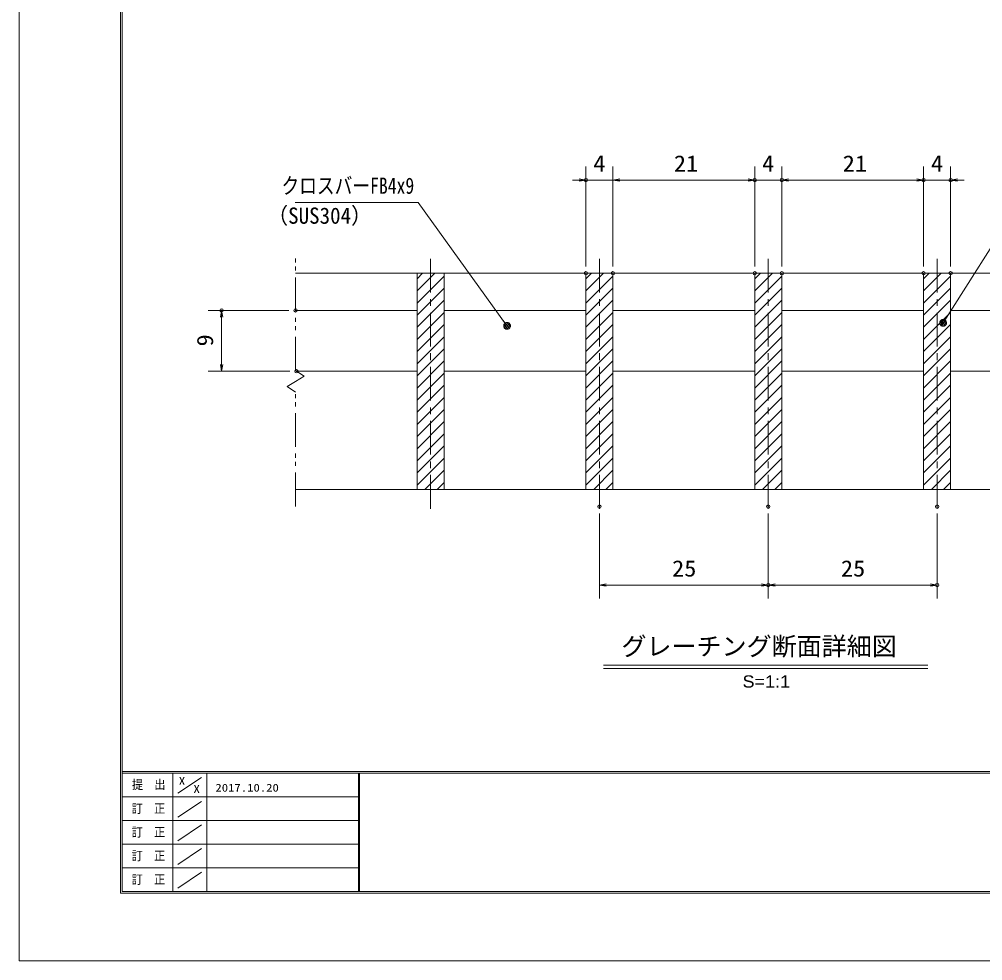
# Model space of a CAD drawing. Units: millimetres, scale not verified, with parts at other scales. Extents: x -1050 to 1050, y -742 to 742.
# Drawn here: x -1050 to -337, y -742 to -46 of the extents above; entities that cross this region are included whole.
import ezdxf
from ezdxf.enums import TextEntityAlignment as Align

# ---------------------------------------------------------------- set-up
doc = ezdxf.new("R2010")
doc.units = ezdxf.units.MM
doc.header["$LTSCALE"] = 5
doc.header["$PDMODE"] = 32
doc.header["$PDSIZE"] = 2.5
doc.linetypes.add('CHAIN1', pattern=[8, 5, -1, 1, -1])
doc.linetypes.add('DOUBLE_CHAIN1', pattern=[8.8, 5, -1, 0.6, -0.6, 0.6, -1])
for name, color, linetype, lineweight in [('0-0_7-図\u3000枠', 4, 'Continuous', 9), ('0-1_寸法注釈', 2, 'Continuous', 9), ('0-2_0', 2, 'Continuous', 9), ('0-3_DEFPOINTS', 134, 'Continuous', 9), ('0-4_蓋', 5, 'Continuous', 9), ('0-5_ハッチング', 4, 'Continuous', 9), ('0-6_想像線', 134, 'DOUBLE_CHAIN1', 9), ('0-7_中心線', 6, 'CHAIN1', 9)]:
    doc.layers.add(name, color=color, linetype=linetype, lineweight=lineweight)
doc.styles.add('HG丸ｺﾞｼｯｸM-PRO', font='')
doc.styles.add('ＭＳ ゴシック', font='')
doc.styles.get('HG丸ｺﾞｼｯｸM-PRO').set_extended_font_data('HG丸ｺﾞｼｯｸM-PRO')
doc.styles.get('ＭＳ ゴシック').set_extended_font_data('MS Gothic')

# ---------------------------------------------------------------- blocks, each defined once
blk = doc.blocks.new('_OPEN')
at = {"layer": '0-2_0'}
blk.add_line((0, 0), (-5, 0), dxfattribs=at)
blk.add_lwpolyline([(-5, 0.833), (0, 0), (-5, -0.833)], dxfattribs=at)
blk = doc.blocks.new('_Dot')
at = {"layer": '0-2_0'}
for p, q in [((-2.5, 0), (-5, 0)), ((2.445, 0.5), (-2.445, 0.5)), ((1.997, 1.5), (-1.997, 1.5)), ((2.289, -0.995), (-2.289, -0.995)), ((1.499, -1.995), (-1.499, -1.995))]:
    blk.add_line(p, q, dxfattribs=at)
for points in [[(2.5, 0), (2.48, 0.313), (2.421, 0.622), (2.324, 0.92), (2.191, 1.204), (2.023, 1.469), (1.822, 1.711), (1.594, 1.926), (1.34, 2.111), (1.064, 2.262), (0.773, 2.378), (0.468, 2.456), (0.157, 2.495), (-0.157, 2.495), (-0.468, 2.456), (-0.773, 2.378), (-1.064, 2.262), (-1.34, 2.111), (-1.594, 1.926), (-1.822, 1.711), (-2.023, 1.469), (-2.191, 1.204), (-2.324, 0.92), (-2.421, 0.622), (-2.48, 0.313), (-2.5, 0), (0, 0)], [(-2.5, 0), (-2.48, -0.313), (-2.421, -0.622), (-2.324, -0.92), (-2.191, -1.204), (-2.023, -1.469), (-1.822, -1.711), (-1.594, -1.926), (-1.34, -2.111), (-1.064, -2.262), (-0.773, -2.378), (-0.468, -2.456), (-0.157, -2.495), (0.157, -2.495), (0.468, -2.456), (0.773, -2.378), (1.064, -2.262), (1.34, -2.111), (1.594, -1.926), (1.822, -1.711), (2.023, -1.469), (2.191, -1.204), (2.324, -0.92), (2.421, -0.622), (2.48, -0.313), (2.5, 0), (0, 0)]]:
    blk.add_lwpolyline(points, close=True, dxfattribs=at)

msp = doc.modelspace()

# ---------------------------------------------------------------- linework, layer by layer
at = {"layer": '0-0_7-図\u3000枠'}
for p, q in [((-975, -692.5), (-975, 692.5)), ((-973.75, -691.25), (-973.75, 691.25)), ((998.75, -602.5), (-973.75, -602.5)), ((998.75, -603.75), (-973.75, -603.75)), ((-936.25, -691.192), (-936.25, -603.75)), ((-911.25, -603.75), (-911.25, -691.192)), ((-798.75, -603.75), (-798.75, -691.192)), ((-798, -603.75), (-798, -691.192)), ((-932.5, -618.606), (-915, -606.924)), ((-798.75, -621.25), (-973.75, -621.25)), ((-932.5, -636.247), (-915, -624.565)), ((-798.75, -638.75), (-973.75, -638.75)), ((-932.5, -653.747), (-915, -642.065)), ((-798.75, -656.25), (-973.75, -656.25)), ((-932.5, -671.247), (-915, -659.565)), ((-798.75, -673.75), (-973.75, -673.75)), ((-932.5, -688.747), (-915, -677.065)), ((998.75, -691.25), (-973.75, -691.25)), ((1000, -692.5), (-975, -692.5))]:
    msp.add_line(p, q, dxfattribs=at)
at = {"layer": '0-1_寸法注釈'}
for p, q in [((-630.45, -228.808), (-630.45, -154.9)), ((-610.45, -228.808), (-610.45, -154.9)), ((-610.45, -228.808), (-610.45, -154.9)), ((-505.45, -228.808), (-505.45, -154.9)), ((-505.45, -228.808), (-505.45, -154.9)), ((-485.45, -228.808), (-485.45, -154.9)), ((-485.45, -228.808), (-485.45, -154.9)), ((-380.45, -228.808), (-380.45, -154.9)), ((-380.45, -228.808), (-380.45, -154.9)), ((-360.45, -228.808), (-360.45, -154.9)), ((-635.45, -164.9), (-640.45, -164.9)), ((-610.45, -164.9), (-630.45, -164.9)), ((-605.45, -164.9), (-600.45, -164.9)), ((-605.45, -164.9), (-510.45, -164.9)), ((-510.45, -164.9), (-515.45, -164.9)), ((-505.45, -164.9), (-485.45, -164.9)), ((-480.45, -164.9), (-385.45, -164.9)), ((-480.45, -164.9), (-475.45, -164.9)), ((-385.45, -164.9), (-390.45, -164.9)), ((-380.45, -164.9), (-360.45, -164.9)), ((-355.45, -164.9), (-350.45, -164.9)), ((-850.45, -261.308), (-910.2, -261.308)), ((-900.2, -301.308), (-900.2, -266.308)), ((-849.779, -306.308), (-910.2, -306.308)), ((-620.45, -411.51), (-620.45, -474.529)), ((-495.45, -411.51), (-495.45, -474.529)), ((-495.45, -411.51), (-495.45, -474.529)), ((-370.45, -411.51), (-370.45, -474.529)), ((-615.45, -464.529), (-500.45, -464.529)), ((-490.45, -464.529), (-375.45, -464.529)), ((-617.576, -523.827), (-377.371, -523.827)), ((-617.576, -526.327), (-377.371, -526.327))]:
    msp.add_line(p, q, dxfattribs=at)
for points in [[(-845.854, -181.345), (-754.681, -181.345), (-689.457, -271.954)], [(-214.764, -185.417), (-311.954, -185.417), (-365.465, -269.666)]]:
    msp.add_lwpolyline(points, dxfattribs=at)
at = {"layer": '0-3_DEFPOINTS'}
msp.add_lwpolyline([(-1050, -742.5), (-1050, 742.5), (1050, 742.5), (1050, -742.5)], close=True, dxfattribs=at)
for p in [(-630.45, -164.9), (-505.45, -164.9), (-485.45, -164.9), (-380.45, -164.9), (-360.45, -164.9), (-630.45, -233.808), (-610.45, -233.808), (-505.45, -233.808), (-485.45, -233.808), (-380.45, -233.808), (-360.45, -233.808), (-900.2, -261.308), (-845.45, -261.308), (-844.779, -306.308), (-620.45, -406.51), (-495.45, -406.51), (-370.45, -406.51), (-495.45, -464.529), (-370.45, -464.529)]:
    msp.add_point(p, dxfattribs=at)
at = {"layer": '0-4_蓋'}
for p, q in [((-845.45, -233.808), (-145.45, -233.808)), ((-755.45, -233.808), (-735.45, -233.808)), ((-755.45, -233.808), (-755.45, -393.808)), ((-735.45, -393.808), (-735.45, -233.808)), ((-630.45, -233.808), (-610.45, -233.808)), ((-630.45, -233.808), (-630.45, -393.808)), ((-610.45, -393.808), (-610.45, -233.808)), ((-505.45, -233.808), (-485.45, -233.808)), ((-505.45, -233.808), (-505.45, -393.808)), ((-485.45, -393.808), (-485.45, -233.808)), ((-380.45, -233.808), (-360.45, -233.808)), ((-380.45, -233.808), (-380.45, -393.808)), ((-360.45, -393.808), (-360.45, -233.808)), ((-845.45, -261.308), (-755.45, -261.308)), ((-735.45, -261.308), (-630.45, -261.308)), ((-610.45, -261.308), (-505.45, -261.308)), ((-485.45, -261.308), (-380.45, -261.308)), ((-360.45, -261.308), (-255.45, -261.308)), ((-844.779, -306.308), (-755.45, -306.308)), ((-735.45, -306.308), (-630.45, -306.308)), ((-610.45, -306.308), (-505.45, -306.308)), ((-485.45, -306.308), (-380.45, -306.308)), ((-360.45, -306.308), (-255.45, -306.308)), ((-845.45, -393.808), (-145.45, -393.808)), ((-755.45, -393.808), (-735.45, -393.808)), ((-630.45, -393.808), (-610.45, -393.808)), ((-505.45, -393.808), (-485.45, -393.808)), ((-380.45, -393.808), (-360.45, -393.808))]:
    msp.add_line(p, q, dxfattribs=at)
at = {"layer": '0-5_ハッチング'}
for p, q in [((-755.45, -237.907), (-751.352, -233.808)), ((-755.45, -246.887), (-742.372, -233.808)), ((-630.45, -237.907), (-626.352, -233.808)), ((-630.45, -246.887), (-617.372, -233.808)), ((-505.45, -237.907), (-501.352, -233.808)), ((-505.45, -246.887), (-492.372, -233.808)), ((-380.45, -237.907), (-376.352, -233.808)), ((-380.45, -246.887), (-367.372, -233.808)), ((-755.45, -255.867), (-735.45, -235.867)), ((-630.45, -255.867), (-610.45, -235.867)), ((-505.45, -255.867), (-485.45, -235.867)), ((-380.45, -255.867), (-360.45, -235.867)), ((-755.45, -264.847), (-735.45, -244.847)), ((-630.45, -264.847), (-610.45, -244.847)), ((-505.45, -264.847), (-485.45, -244.847)), ((-380.45, -264.847), (-360.45, -244.847)), ((-755.45, -273.828), (-735.45, -253.828)), ((-630.45, -273.828), (-610.45, -253.828)), ((-505.45, -273.828), (-485.45, -253.828)), ((-380.45, -273.828), (-360.45, -253.828)), ((-755.45, -282.808), (-735.45, -262.808)), ((-630.45, -282.808), (-610.45, -262.808)), ((-505.45, -282.808), (-485.45, -262.808)), ((-380.45, -282.808), (-360.45, -262.808)), ((-755.45, -291.788), (-735.45, -271.788)), ((-630.45, -291.788), (-610.45, -271.788)), ((-505.45, -291.788), (-485.45, -271.788)), ((-380.45, -291.788), (-360.45, -271.788)), ((-755.45, -300.768), (-735.45, -280.768)), ((-630.45, -300.768), (-610.45, -280.768)), ((-505.45, -300.768), (-485.45, -280.768)), ((-380.45, -300.768), (-360.45, -280.768)), ((-755.45, -309.749), (-735.45, -289.749)), ((-630.45, -309.749), (-610.45, -289.749)), ((-505.45, -309.749), (-485.45, -289.749)), ((-380.45, -309.749), (-360.45, -289.749)), ((-755.45, -318.729), (-735.45, -298.729)), ((-630.45, -318.729), (-610.45, -298.729)), ((-505.45, -318.729), (-485.45, -298.729)), ((-380.45, -318.729), (-360.45, -298.729)), ((-755.45, -327.709), (-735.45, -307.709)), ((-630.45, -327.709), (-610.45, -307.709)), ((-505.45, -327.709), (-485.45, -307.709)), ((-380.45, -327.709), (-360.45, -307.709)), ((-755.45, -336.689), (-735.45, -316.689)), ((-630.45, -336.689), (-610.45, -316.689)), ((-505.45, -336.689), (-485.45, -316.689)), ((-380.45, -336.689), (-360.45, -316.689)), ((-755.45, -345.67), (-735.45, -325.67)), ((-630.45, -345.67), (-610.45, -325.67)), ((-505.45, -345.67), (-485.45, -325.67)), ((-380.45, -345.67), (-360.45, -325.67)), ((-755.45, -354.65), (-735.45, -334.65)), ((-630.45, -354.65), (-610.45, -334.65)), ((-505.45, -354.65), (-485.45, -334.65)), ((-380.45, -354.65), (-360.45, -334.65)), ((-755.45, -363.63), (-735.45, -343.63)), ((-630.45, -363.63), (-610.45, -343.63)), ((-505.45, -363.63), (-485.45, -343.63)), ((-380.45, -363.63), (-360.45, -343.63)), ((-755.45, -372.61), (-735.45, -352.61)), ((-630.45, -372.61), (-610.45, -352.61)), ((-505.45, -372.61), (-485.45, -352.61)), ((-380.45, -372.61), (-360.45, -352.61)), ((-755.45, -381.591), (-735.45, -361.591)), ((-630.45, -381.591), (-610.45, -361.591)), ((-505.45, -381.591), (-485.45, -361.591)), ((-380.45, -381.591), (-360.45, -361.591)), ((-755.45, -390.571), (-735.45, -370.571)), ((-630.45, -390.571), (-610.45, -370.571)), ((-505.45, -390.571), (-485.45, -370.571)), ((-380.45, -390.571), (-360.45, -370.571)), ((-749.707, -393.808), (-735.45, -379.551)), ((-624.707, -393.808), (-610.45, -379.551)), ((-499.707, -393.808), (-485.45, -379.551)), ((-374.707, -393.808), (-360.45, -379.551)), ((-740.727, -393.808), (-735.45, -388.531)), ((-615.727, -393.808), (-610.45, -388.531)), ((-490.727, -393.808), (-485.45, -388.531)), ((-365.727, -393.808), (-360.45, -388.531))]:
    msp.add_line(p, q, dxfattribs=at)
for points in [[(-735.45, -233.808), (-755.45, -233.808), (-755.45, -393.808), (-735.45, -393.808)], [(-610.45, -233.808), (-630.45, -233.808), (-630.45, -393.808), (-610.45, -393.808)], [(-485.45, -233.808), (-505.45, -233.808), (-505.45, -393.808), (-485.45, -393.808)], [(-360.45, -233.808), (-380.45, -233.808), (-380.45, -393.808), (-360.45, -393.808)]]:
    msp.add_lwpolyline(points, close=True, dxfattribs=at)
at = {"layer": '0-6_想像線'}
for p, q in [((-845.45, -305.859), (-845.45, -221.308)), ((-845.45, -305.859), (-839.157, -310.072)), ((-851.743, -317.545), (-845.45, -313.808)), ((-839.157, -310.072), (-845.45, -313.808)), ((-845.45, -321.757), (-851.743, -317.545)), ((-845.45, -406.308), (-845.45, -321.757))]:
    msp.add_line(p, q, dxfattribs=at)
at = {"layer": '0-7_中心線'}
for p, q in [((-745.45, -408.035), (-745.45, -221.106)), ((-620.45, -408.035), (-620.45, -221.106)), ((-495.45, -408.035), (-495.45, -221.106)), ((-370.45, -408.035), (-370.45, -221.106))]:
    msp.add_line(p, q, dxfattribs=at)

# ---------------------------------------------------------------- block references
at = {"layer": '0-1_寸法注釈'}
for p in [(-630.45, -164.9), (-505.45, -164.9), (-505.45, -164.9), (-380.45, -164.9), (-380.45, -164.9), (-495.45, -464.529), (-370.45, -464.529)]:
    msp.add_blockref('_OPEN', p, dxfattribs=at)
for name, p, rotation in [('_OPEN', (-610.45, -164.9), 180), ('_OPEN', (-610.45, -164.9), 180), ('_OPEN', (-485.45, -164.9), 180), ('_OPEN', (-485.45, -164.9), 180), ('_OPEN', (-360.45, -164.9), 180), ('_OPEN', (-900.2, -261.308), 90), ('_Dot', (-688.867, -272.761), 306.16213), ('_Dot', (-366.009, -270.506), 237.09638), ('_OPEN', (-900.2, -306.308), 270), ('_OPEN', (-620.45, -464.529), 180), ('_OPEN', (-495.45, -464.529), 180)]:
    msp.add_blockref(name, p, dxfattribs=dict(at, rotation=rotation))

# ---------------------------------------------------------------- texts
at = {"layer": '0-0_7-図\u3000枠', "color": 5, "style": 'ＭＳ ゴシック'}
for s, height, width, p in [('提\u3000出', 6.745, 0.9, (-966.593, -617.56)), ('X', 5.755, 1.2, (-931.902, -614.076)), ('X', 5.755, 1.2, (-920.995, -620.022)), ('2017.10.20', 5.755, 1.2, (-904.801, -619.113)), ('訂\u3000正', 6.745, 0.9, (-966.76, -635.201)), ('訂\u3000正', 6.745, 0.9, (-966.76, -652.701)), ('訂\u3000正', 6.745, 0.9, (-966.76, -670.201)), ('訂\u3000正', 6.745, 0.9, (-966.76, -687.701))]:
    msp.add_text(s, height=height, dxfattribs=dict(at, width=width)).set_placement(p, align=Align.BOTTOM_LEFT)
at = {"layer": '0-1_寸法注釈', "color": 7}
for s, height, style, width, p in [('4', 12.02, 'ＭＳ ゴシック', 1.1, (-625.035, -162.213)), ('21', 12.02, 'ＭＳ ゴシック', 1.1, (-565.373, -162.213)), ('4', 12.02, 'ＭＳ ゴシック', 1.1, (-500.035, -162.213)), ('21', 12.02, 'ＭＳ ゴシック', 1.1, (-440.373, -162.213)), ('4', 12.02, 'ＭＳ ゴシック', 1.1, (-375.035, -162.213)), ('クロスバーFB4x9', 12.02, 'ＭＳ ゴシック', 0.8, (-855.875, -178.658)), ('（SUS304）', 12.02, 'ＭＳ ゴシック', 0.95, (-866.542, -200.801)), ('25', 12.02, 'ＭＳ ゴシック', 1.1, (-566.683, -461.842)), ('25', 12.02, 'ＭＳ ゴシック', 1.1, (-441.683, -461.842)), ('S=1:1', 9.062, 'HG丸ｺﾞｼｯｸM-PRO', 1.1, (-514.549, -543.128))]:
    msp.add_text(s, height=height, dxfattribs=dict(at, style=style, width=width)).set_placement(p, align=Align.BOTTOM_LEFT)
at = {"layer": '0-1_寸法注釈', "color": 7, "style": 'ＭＳ ゴシック', "width": 1.1}
msp.add_text('9', height=12.02, rotation=90, dxfattribs=at).set_placement((-902.887, -287.957), align=Align.BOTTOM_LEFT)
at = {"layer": '0-1_寸法注釈', "color": 7, "style": 'HG丸ｺﾞｼｯｸM-PRO'}
msp.add_text('グレーチング断面詳細図', height=13.59, dxfattribs=at).set_placement((-604.214, -520.716), align=Align.BOTTOM_LEFT)

doc.saveas('drawing.dxf')
